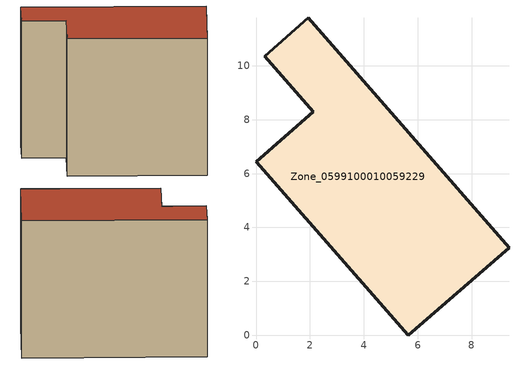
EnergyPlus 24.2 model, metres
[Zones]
Zone_0599100010059229
 floor ground (C_G): 9.38,3.25 5.64,0 0,6.44 2.12,8.29 0.32,10.35 1.93,11.78 z0
 wall outside (C_F): 5.64,0 9.38,3.25 1.93,11.78 0.32,10.35 2.12,8.29 0,6.44 5.64,0 z0:9.12
 roof outside (C_R): 0,6.44 5.64,0 9.38,3.25 1.93,11.78 0.32,10.35 2.12,8.29 z9.12
[BUILDING]
Pand.0599100010059229: North Axis=0; Terrain=City; Loads Convergence Tolerance Value=0.04; Temperature Convergence Tolerance Value=0.4; Solar Distribution=FullExterior; Maximum Number of Warmup Days=25; Minimum Number of Warmup Days=1
[Site:Location]
Rotterdam.The.Hague.AP_ZH_NLD Design_Conditions: Latitude=51.96; Longitude=4.45; Time Zone=1; Elevation=-4.5
[SITE:GROUNDTEMPERATURE:BUILDINGSURFACE]
18, 18, 18, 18, 18, 18, 18, 18, 18, 18, 18, 18
[MATERIAL] Thermal Absorptance=0.9; Solar Absorptance=0.7; Visible Absorptance=0.7
Name | Roughness | Thickness | Conductivity | Density | Specific Heat
G.TI.1946 | MediumSmooth | 0.15 | 1 | 540 | 1210
F.TI.1946 | Rough | 0.3 | 0.857143 | 1920 | 840
R.TI.1946 | MediumRough | 0.2 | 0.1 | 1500 | 1000
[CONSTRUCTION]
C_G: G.TI.1946
C_F: F.TI.1946
C_R: R.TI.1946
[ZONE]
Zone_0599100010059229: Type=1; Multiplier=1; Ceiling Height=Autocalculate; Volume=Autocalculate; Floor Area=autocalculate; Part of Total Floor Area=Yes
[ZONEINFILTRATION:DESIGNFLOWRATE]
Infil_Zone_0599100010059229: Zone or ZoneList or Space or SpaceList=Zone_0599100010059229; Schedule=AlwaysOn; Design Flow Rate Calculation Method=Flow/Area; Flow Rate per Floor Area=0.003; Constant Term Coefficient=1; Temperature Term Coefficient=0; Velocity Term Coefficient=0; Velocity Squared Term Coefficient=0
[HVACTEMPLATE:ZONE:IDEALLOADSAIRSYSTEM]
Zone_0599100010059229: Maximum Heating Supply Air Temperature=50; Minimum Cooling Supply Air Temperature=13; Maximum Heating Supply Air Humidity Ratio=0.0156; Minimum Cooling Supply Air Humidity Ratio=0.0077; Heating Limit=NoLimit; Cooling Limit=NoLimit; Dehumidification Control Type=ConstantSensibleHeatRatio; Cooling Sensible Heat Ratio=0.7; Dehumidification Setpoint=60; Humidification Control Type=None; Humidification Setpoint=30; Outdoor Air Method=None; Outdoor Air Flow Rate per Person=0.00944; Outdoor Air Flow Rate per Zone Floor Area=0; Outdoor Air Flow Rate per Zone=0; Demand Controlled Ventilation Type=None; Outdoor Air Economizer Type=NoEconomizer; Heat Recovery Type=None; Sensible Heat Recovery Effectiveness=0.7; Latent Heat Recovery Effectiveness=0.65
[ZONECONTROL:THERMOSTAT]
ThermostatControl_Zone_0599100010059229: Zone or ZoneList=Zone_0599100010059229; Control Type Schedule=DualSetpointControlType; Control 1=Thermostat_Zone_0599100010059229; Temperature Difference Between Cutout And Setpoint=0
[THERMOSTATSETPOINT:DUALSETPOINT]
Thermostat_Zone_0599100010059229: Heating Setpoint Temperature Schedule=HeatingSetpoint_Zone_0599100010059229; Cooling Setpoint Temperature Schedule=CoolingSetpoint_Zone_0599100010059229
[SCHEDULE:COMPACT]
HeatingSetpoint_Zone_0599100010059229: Through: 12/31, For: AllDays, Until: 24:00, 21
CoolingSetpoint_Zone_0599100010059229: Through: 12/31, For: AllDays, Until: 24:00, 24
DualSetpointControlType: Through: 12/31, For: AllDays, Until: 24:00, 4
AlwaysOn: Through: 12/31, For: AllDays, Until: 24:00, 1
